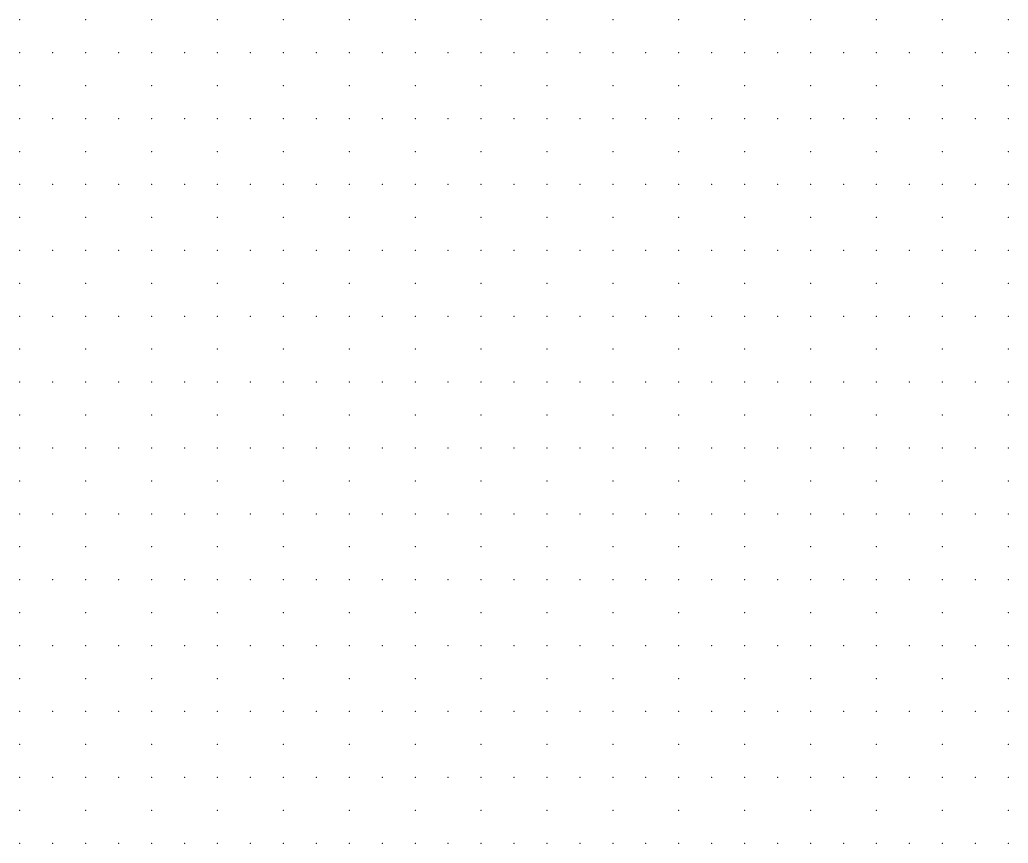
# Model space of a CAD drawing. Header units: metres. Extents: x 6576070.5 to 6576073.6, y 5593346.7 to 5593357.1.
# Drawn here: x 6576072.139 to 6576073.639, y 5593347.969 to 5593349.219 of the extents above; entities that cross this region are included whole.
import ezdxf

# ---------------------------------------------------------------- set-up
doc = ezdxf.new("R2010")
doc.units = ezdxf.units.M
doc.header["$MEASUREMENT"] = 0
doc.layers.add('siatka_5x5cm', color=1, linetype='CONTINUOUS', lineweight=13)

msp = doc.modelspace()

# ---------------------------------------------------------------- linework, layer by layer
at = {"layer": 'siatka_5x5cm'}
for p in [(6576072.1387, 5593349.2187, -0.004), (6576072.2387, 5593349.2187, -0.004), (6576072.3387, 5593349.2187, -0.004), (6576072.4387, 5593349.2187, -0.004), (6576072.5387, 5593349.2187, -0.003), (6576072.6387, 5593349.2187, -0.003), (6576072.7387, 5593349.2187, -0.001), (6576072.8387, 5593349.2187, -0.001), (6576072.9387, 5593349.2187, 0.001), (6576073.0387, 5593349.2187), (6576073.1387, 5593349.2187, 0.001), (6576073.2387, 5593349.2187, 0.002), (6576073.3387, 5593349.2187, 0.001), (6576073.4387, 5593349.2187, 0.002), (6576073.5387, 5593349.2187, 0.001), (6576073.6387, 5593349.2187, 0.002), (6576072.1387, 5593349.1687, -0.004), (6576072.1387, 5593349.1687, -0.004), (6576072.1887, 5593349.1687, -0.004), (6576072.2387, 5593349.1687, -0.003), (6576072.2387, 5593349.1687, -0.003), (6576072.2887, 5593349.1687, -0.003), (6576072.3387, 5593349.1687, -0.002), (6576072.3387, 5593349.1687, -0.002), (6576072.3887, 5593349.1687, -0.003), (6576072.4387, 5593349.1687, -0.004), (6576072.4387, 5593349.1687, -0.004), (6576072.4887, 5593349.1687, -0.003), (6576072.5387, 5593349.1687, -0.003), (6576072.5387, 5593349.1687, -0.003), (6576072.5887, 5593349.1687, -0.003), (6576072.6387, 5593349.1687, -0.002), (6576072.6387, 5593349.1687, -0.002), (6576072.6887, 5593349.1687, -0.002), (6576072.7387, 5593349.1687, -0.001), (6576072.7387, 5593349.1687, -0.001), (6576072.7887, 5593349.1687, -0.001), (6576072.8387, 5593349.1687), (6576072.8387, 5593349.1687), (6576072.8887, 5593349.1687), (6576072.9387, 5593349.1687, 0.001), (6576072.9387, 5593349.1687, 0.001), (6576072.9887, 5593349.1687), (6576073.0387, 5593349.1687), (6576073.0387, 5593349.1687), (6576073.0887, 5593349.1687, 0.001), (6576073.1387, 5593349.1687, 0.001), (6576073.1387, 5593349.1687, 0.001), (6576073.1887, 5593349.1687, 0.002), (6576073.2387, 5593349.1687, 0.002), (6576073.2387, 5593349.1687, 0.002), (6576073.2887, 5593349.1687, 0.002), (6576073.3387, 5593349.1687, 0.002), (6576073.3387, 5593349.1687, 0.002), (6576073.3887, 5593349.1687, 0.002), (6576073.4387, 5593349.1687, 0.003), (6576073.4387, 5593349.1687, 0.003), (6576073.4887, 5593349.1687, 0.002), (6576073.5387, 5593349.1687, 0.001), (6576073.5387, 5593349.1687, 0.001), (6576073.5887, 5593349.1687, 0.002), (6576073.6387, 5593349.1687, 0.003), (6576073.6387, 5593349.1687, 0.003), (6576072.1387, 5593349.1187, -0.004), (6576072.2387, 5593349.1187, -0.002), (6576072.3387, 5593349.1187, -0.003), (6576072.4387, 5593349.1187, -0.004), (6576072.5387, 5593349.1187, -0.003), (6576072.6387, 5593349.1187, -0.002), (6576072.7387, 5593349.1187, -0.002), (6576072.8387, 5593349.1187), (6576072.9387, 5593349.1187, 0.001), (6576073.0387, 5593349.1187), (6576073.1387, 5593349.1187, 0.001), (6576073.2387, 5593349.1187, 0.002), (6576073.3387, 5593349.1187, 0.002), (6576073.4387, 5593349.1187, 0.003), (6576073.5387, 5593349.1187, 0.001), (6576073.6387, 5593349.1187, 0.003), (6576072.1387, 5593349.0687, -0.004), (6576072.1387, 5593349.0687, -0.004), (6576072.1887, 5593349.0687, -0.003), (6576072.2387, 5593349.0687, -0.002), (6576072.2387, 5593349.0687, -0.002), (6576072.2887, 5593349.0687, -0.002), (6576072.3387, 5593349.0687, -0.003), (6576072.3387, 5593349.0687, -0.003), (6576072.3887, 5593349.0687, -0.004), (6576072.4387, 5593349.0687, -0.004), (6576072.4387, 5593349.0687, -0.004), (6576072.4887, 5593349.0687, -0.003), (6576072.5387, 5593349.0687, -0.002), (6576072.5387, 5593349.0687, -0.002), (6576072.5887, 5593349.0687, -0.002), (6576072.6387, 5593349.0687, -0.002), (6576072.6387, 5593349.0687, -0.002), (6576072.6887, 5593349.0687, -0.003), (6576072.7387, 5593349.0687, -0.003), (6576072.7387, 5593349.0687, -0.003), (6576072.7887, 5593349.0687, -0.002), (6576072.8387, 5593349.0687), (6576072.8387, 5593349.0687), (6576072.8887, 5593349.0687), (6576072.9387, 5593349.0687), (6576072.9387, 5593349.0687), (6576072.9887, 5593349.0687), (6576073.0387, 5593349.0687), (6576073.0387, 5593349.0687), (6576073.0887, 5593349.0687), (6576073.1387, 5593349.0687), (6576073.1387, 5593349.0687), (6576073.1887, 5593349.0687, 0.001), (6576073.2387, 5593349.0687, 0.002), (6576073.2387, 5593349.0687, 0.002), (6576073.2887, 5593349.0687, 0.002), (6576073.3387, 5593349.0687, 0.002), (6576073.3387, 5593349.0687, 0.002), (6576073.3887, 5593349.0687, 0.003), (6576073.4387, 5593349.0687, 0.003), (6576073.4387, 5593349.0687, 0.003), (6576073.4887, 5593349.0687, 0.002), (6576073.5387, 5593349.0687, 0.002), (6576073.5387, 5593349.0687, 0.002), (6576073.5887, 5593349.0687, 0.002), (6576073.6387, 5593349.0687, 0.002), (6576073.6387, 5593349.0687, 0.002), (6576072.1387, 5593349.0187, -0.003), (6576072.2387, 5593349.0187, -0.002), (6576072.3387, 5593349.0187, -0.003), (6576072.4387, 5593349.0187, -0.003), (6576072.5387, 5593349.0187, -0.003), (6576072.6387, 5593349.0187, -0.002), (6576072.7387, 5593349.0187, -0.002), (6576072.8387, 5593349.0187), (6576072.9387, 5593349.0187, 0.001), (6576073.0387, 5593349.0187, 0.001), (6576073.1387, 5593349.0187), (6576073.2387, 5593349.0187, 0.002), (6576073.3387, 5593349.0187, 0.002), (6576073.4387, 5593349.0187, 0.003), (6576073.5387, 5593349.0187, 0.001), (6576073.6387, 5593349.0187, 0.002), (6576072.1387, 5593348.9687, -0.002), (6576072.1387, 5593348.9687, -0.002), (6576072.1887, 5593348.9687, -0.002), (6576072.2387, 5593348.9687, -0.002), (6576072.2387, 5593348.9687, -0.002), (6576072.2887, 5593348.9687, -0.003), (6576072.3387, 5593348.9687, -0.004), (6576072.3387, 5593348.9687, -0.004), (6576072.3887, 5593348.9687, -0.003), (6576072.4387, 5593348.9687, -0.002), (6576072.4387, 5593348.9687, -0.002), (6576072.4887, 5593348.9687, -0.003), (6576072.5387, 5593348.9687, -0.003), (6576072.5387, 5593348.9687, -0.003), (6576072.5887, 5593348.9687, -0.002), (6576072.6387, 5593348.9687, -0.002), (6576072.6387, 5593348.9687, -0.002), (6576072.6887, 5593348.9687, -0.001), (6576072.7387, 5593348.9687, -0.001), (6576072.7387, 5593348.9687, -0.001), (6576072.7887, 5593348.9687), (6576072.8387, 5593348.9687), (6576072.8387, 5593348.9687), (6576072.8887, 5593348.9687), (6576072.9387, 5593348.9687, 0.001), (6576072.9387, 5593348.9687, 0.001), (6576072.9887, 5593348.9687, 0.001), (6576073.0387, 5593348.9687, 0.002), (6576073.0387, 5593348.9687, 0.002), (6576073.0887, 5593348.9687, 0.001), (6576073.1387, 5593348.9687), (6576073.1387, 5593348.9687), (6576073.1887, 5593348.9687, 0.002), (6576073.2387, 5593348.9687, 0.003), (6576073.2387, 5593348.9687, 0.003), (6576073.2887, 5593348.9687, 0.002), (6576073.3387, 5593348.9687, 0.002), (6576073.3387, 5593348.9687, 0.002), (6576073.3887, 5593348.9687, 0.003), (6576073.4387, 5593348.9687, 0.004), (6576073.4387, 5593348.9687, 0.004), (6576073.4887, 5593348.9687, 0.002), (6576073.5387, 5593348.9687, 0.001), (6576073.5387, 5593348.9687, 0.001), (6576073.5887, 5593348.9687, 0.002), (6576073.6387, 5593348.9687, 0.002), (6576073.6387, 5593348.9687, 0.002), (6576072.1387, 5593348.9187, -0.003), (6576072.2387, 5593348.9187, -0.003), (6576072.3387, 5593348.9187, -0.004), (6576072.4387, 5593348.9187, -0.003), (6576072.5387, 5593348.9187, -0.003), (6576072.6387, 5593348.9187, -0.002), (6576072.7387, 5593348.9187, -0.001), (6576072.8387, 5593348.9187, -0.001), (6576072.9387, 5593348.9187), (6576073.0387, 5593348.9187, 0.001), (6576073.1387, 5593348.9187, 0.001), (6576073.2387, 5593348.9187, 0.002), (6576073.3387, 5593348.9187, 0.002), (6576073.4387, 5593348.9187, 0.003), (6576073.5387, 5593348.9187, 0.001), (6576073.6387, 5593348.9187, 0.002), (6576072.1387, 5593348.8687, -0.004), (6576072.1387, 5593348.8687, -0.004), (6576072.1887, 5593348.8687, -0.004), (6576072.2387, 5593348.8687, -0.003), (6576072.2387, 5593348.8687, -0.003), (6576072.2887, 5593348.8687, -0.004), (6576072.3387, 5593348.8687, -0.004), (6576072.3387, 5593348.8687, -0.004), (6576072.3887, 5593348.8687, -0.004), (6576072.4387, 5593348.8687, -0.003), (6576072.4387, 5593348.8687, -0.003), (6576072.4887, 5593348.8687, -0.003), (6576072.5387, 5593348.8687, -0.002), (6576072.5387, 5593348.8687, -0.002), (6576072.5887, 5593348.8687, -0.002), (6576072.6387, 5593348.8687, -0.002), (6576072.6387, 5593348.8687, -0.002), (6576072.6887, 5593348.8687, -0.002), (6576072.7387, 5593348.8687, -0.001), (6576072.7387, 5593348.8687, -0.001), (6576072.7887, 5593348.8687, -0.001), (6576072.8387, 5593348.8687, -0.001), (6576072.8387, 5593348.8687, -0.001), (6576072.8887, 5593348.8687, -0.001), (6576072.9387, 5593348.8687), (6576072.9387, 5593348.8687), (6576072.9887, 5593348.8687), (6576073.0387, 5593348.8687), (6576073.0387, 5593348.8687), (6576073.0887, 5593348.8687), (6576073.1387, 5593348.8687, 0.001), (6576073.1387, 5593348.8687, 0.001), (6576073.1887, 5593348.8687, 0.001), (6576073.2387, 5593348.8687, 0.001), (6576073.2387, 5593348.8687, 0.001), (6576073.2887, 5593348.8687, 0.001), (6576073.3387, 5593348.8687, 0.002), (6576073.3387, 5593348.8687, 0.002), (6576073.3887, 5593348.8687, 0.002), (6576073.4387, 5593348.8687, 0.002), (6576073.4387, 5593348.8687, 0.002), (6576073.4887, 5593348.8687, 0.002), (6576073.5387, 5593348.8687, 0.002), (6576073.5387, 5593348.8687, 0.002), (6576073.5887, 5593348.8687, 0.002), (6576073.6387, 5593348.8687, 0.001), (6576073.6387, 5593348.8687, 0.001), (6576072.1387, 5593348.8187, -0.004), (6576072.2387, 5593348.8187, -0.004), (6576072.3387, 5593348.8187, -0.004), (6576072.4387, 5593348.8187, -0.003), (6576072.5387, 5593348.8187, -0.002), (6576072.6387, 5593348.8187, -0.002), (6576072.7387, 5593348.8187, -0.002), (6576072.8387, 5593348.8187, -0.001), (6576072.9387, 5593348.8187), (6576073.0387, 5593348.8187), (6576073.1387, 5593348.8187, 0.001), (6576073.2387, 5593348.8187, 0.001), (6576073.3387, 5593348.8187, 0.002), (6576073.4387, 5593348.8187, 0.002), (6576073.5387, 5593348.8187, 0.002), (6576073.6387, 5593348.8187, 0.002), (6576072.1387, 5593348.7687, -0.003), (6576072.1387, 5593348.7687, -0.003), (6576072.1887, 5593348.7687, -0.004), (6576072.2387, 5593348.7687, -0.004), (6576072.2387, 5593348.7687, -0.004), (6576072.2887, 5593348.7687, -0.004), (6576072.3387, 5593348.7687, -0.004), (6576072.3387, 5593348.7687, -0.004), (6576072.3887, 5593348.7687, -0.004), (6576072.4387, 5593348.7687, -0.004), (6576072.4387, 5593348.7687, -0.004), (6576072.4887, 5593348.7687, -0.003), (6576072.5387, 5593348.7687, -0.002), (6576072.5387, 5593348.7687, -0.002), (6576072.5887, 5593348.7687, -0.002), (6576072.6387, 5593348.7687, -0.002), (6576072.6387, 5593348.7687, -0.002), (6576072.6887, 5593348.7687, -0.002), (6576072.7387, 5593348.7687, -0.002), (6576072.7387, 5593348.7687, -0.002), (6576072.7887, 5593348.7687, -0.001), (6576072.8387, 5593348.7687), (6576072.8387, 5593348.7687), (6576072.8887, 5593348.7687, -0.001), (6576072.9387, 5593348.7687, -0.001), (6576072.9387, 5593348.7687, -0.001), (6576072.9887, 5593348.7687), (6576073.0387, 5593348.7687, 0.001), (6576073.0387, 5593348.7687, 0.001), (6576073.0887, 5593348.7687, 0.001), (6576073.1387, 5593348.7687, 0.001), (6576073.1387, 5593348.7687, 0.001), (6576073.1887, 5593348.7687, 0.001), (6576073.2387, 5593348.7687, 0.001), (6576073.2387, 5593348.7687, 0.001), (6576073.2887, 5593348.7687, 0.001), (6576073.3387, 5593348.7687, 0.002), (6576073.3387, 5593348.7687, 0.002), (6576073.3887, 5593348.7687, 0.002), (6576073.4387, 5593348.7687, 0.002), (6576073.4387, 5593348.7687, 0.002), (6576073.4887, 5593348.7687, 0.002), (6576073.5387, 5593348.7687, 0.001), (6576073.5387, 5593348.7687, 0.001), (6576073.5887, 5593348.7687, 0.002), (6576073.6387, 5593348.7687, 0.002), (6576073.6387, 5593348.7687, 0.002), (6576072.1387, 5593348.7187, -0.004), (6576072.2387, 5593348.7187, -0.004), (6576072.3387, 5593348.7187, -0.004), (6576072.4387, 5593348.7187, -0.004), (6576072.5387, 5593348.7187, -0.002), (6576072.6387, 5593348.7187, -0.001), (6576072.7387, 5593348.7187, -0.002), (6576072.8387, 5593348.7187), (6576072.9387, 5593348.7187), (6576073.0387, 5593348.7187), (6576073.1387, 5593348.7187, 0.001), (6576073.2387, 5593348.7187, 0.001), (6576073.3387, 5593348.7187, 0.002), (6576073.4387, 5593348.7187, 0.002), (6576073.5387, 5593348.7187, 0.002), (6576073.6387, 5593348.7187, 0.002), (6576072.1387, 5593348.6687, -0.005), (6576072.1387, 5593348.6687, -0.005), (6576072.1887, 5593348.6687, -0.004), (6576072.2387, 5593348.6687, -0.003), (6576072.2387, 5593348.6687, -0.003), (6576072.2887, 5593348.6687, -0.003), (6576072.3387, 5593348.6687, -0.003), (6576072.3387, 5593348.6687, -0.003), (6576072.3887, 5593348.6687, -0.004), (6576072.4387, 5593348.6687, -0.004), (6576072.4387, 5593348.6687, -0.004), (6576072.4887, 5593348.6687, -0.003), (6576072.5387, 5593348.6687, -0.002), (6576072.5387, 5593348.6687, -0.002), (6576072.5887, 5593348.6687, -0.002), (6576072.6387, 5593348.6687, -0.001), (6576072.6387, 5593348.6687, -0.001), (6576072.6887, 5593348.6687, -0.002), (6576072.7387, 5593348.6687, -0.003), (6576072.7387, 5593348.6687, -0.003), (6576072.7887, 5593348.6687, -0.002), (6576072.8387, 5593348.6687, -0.001), (6576072.8387, 5593348.6687, -0.001), (6576072.8887, 5593348.6687), (6576072.9387, 5593348.6687, 0.001), (6576072.9387, 5593348.6687, 0.001), (6576072.9887, 5593348.6687, 0.001), (6576073.0387, 5593348.6687), (6576073.0387, 5593348.6687), (6576073.0887, 5593348.6687, 0.001), (6576073.1387, 5593348.6687, 0.002), (6576073.1387, 5593348.6687, 0.002), (6576073.1887, 5593348.6687, 0.001), (6576073.2387, 5593348.6687), (6576073.2387, 5593348.6687), (6576073.2887, 5593348.6687, 0.001), (6576073.3387, 5593348.6687, 0.002), (6576073.3387, 5593348.6687, 0.002), (6576073.3887, 5593348.6687, 0.002), (6576073.4387, 5593348.6687, 0.002), (6576073.4387, 5593348.6687, 0.002), (6576073.4887, 5593348.6687, 0.002), (6576073.5387, 5593348.6687, 0.002), (6576073.5387, 5593348.6687, 0.002), (6576073.5887, 5593348.6687, 0.002), (6576073.6387, 5593348.6687, 0.002), (6576073.6387, 5593348.6687, 0.002), (6576072.1387, 5593348.6187, -0.005), (6576072.2387, 5593348.6187, -0.004), (6576072.3387, 5593348.6187, -0.003), (6576072.4387, 5593348.6187, -0.004), (6576072.5387, 5593348.6187, -0.003), (6576072.6387, 5593348.6187, -0.001), (6576072.7387, 5593348.6187, -0.002), (6576072.8387, 5593348.6187), (6576072.9387, 5593348.6187), (6576073.0387, 5593348.6187, 0.001), (6576073.1387, 5593348.6187, 0.001), (6576073.2387, 5593348.6187, 0.001), (6576073.3387, 5593348.6187, 0.002), (6576073.4387, 5593348.6187, 0.002), (6576073.5387, 5593348.6187, 0.003), (6576073.6387, 5593348.6187, 0.002), (6576072.1387, 5593348.5687, -0.004), (6576072.1387, 5593348.5687, -0.004), (6576072.1887, 5593348.5687, -0.005), (6576072.2387, 5593348.5687, -0.005), (6576072.2387, 5593348.5687, -0.005), (6576072.2887, 5593348.5687, -0.004), (6576072.3387, 5593348.5687, -0.003), (6576072.3387, 5593348.5687, -0.003), (6576072.3887, 5593348.5687, -0.003), (6576072.4387, 5593348.5687, -0.003), (6576072.4387, 5593348.5687, -0.003), (6576072.4887, 5593348.5687, -0.003), (6576072.5387, 5593348.5687, -0.003), (6576072.5387, 5593348.5687, -0.003), (6576072.5887, 5593348.5687, -0.002), (6576072.6387, 5593348.5687, -0.001), (6576072.6387, 5593348.5687, -0.001), (6576072.6887, 5593348.5687, -0.001), (6576072.7387, 5593348.5687, -0.002), (6576072.7387, 5593348.5687, -0.002), (6576072.7887, 5593348.5687, -0.001), (6576072.8387, 5593348.5687), (6576072.8387, 5593348.5687), (6576072.8887, 5593348.5687), (6576072.9387, 5593348.5687), (6576072.9387, 5593348.5687), (6576072.9887, 5593348.5687, 0.001), (6576073.0387, 5593348.5687, 0.002), (6576073.0387, 5593348.5687, 0.002), (6576073.0887, 5593348.5687, 0.001), (6576073.1387, 5593348.5687, 0.001), (6576073.1387, 5593348.5687, 0.001), (6576073.1887, 5593348.5687, 0.001), (6576073.2387, 5593348.5687, 0.001), (6576073.2387, 5593348.5687, 0.001), (6576073.2887, 5593348.5687, 0.002), (6576073.3387, 5593348.5687, 0.003), (6576073.3387, 5593348.5687, 0.003), (6576073.3887, 5593348.5687, 0.003), (6576073.4387, 5593348.5687, 0.003), (6576073.4387, 5593348.5687, 0.003), (6576073.4887, 5593348.5687, 0.003), (6576073.5387, 5593348.5687, 0.003), (6576073.5387, 5593348.5687, 0.003), (6576073.5887, 5593348.5687, 0.003), (6576073.6387, 5593348.5687, 0.003), (6576073.6387, 5593348.5687, 0.003), (6576072.1387, 5593348.5187, -0.004), (6576072.2387, 5593348.5187, -0.004), (6576072.3387, 5593348.5187, -0.003), (6576072.4387, 5593348.5187, -0.003), (6576072.5387, 5593348.5187, -0.003), (6576072.6387, 5593348.5187, -0.001), (6576072.7387, 5593348.5187, -0.002), (6576072.8387, 5593348.5187), (6576072.9387, 5593348.5187), (6576073.0387, 5593348.5187, 0.002), (6576073.1387, 5593348.5187, 0.001), (6576073.2387, 5593348.5187, 0.001), (6576073.3387, 5593348.5187, 0.003), (6576073.4387, 5593348.5187, 0.002), (6576073.5387, 5593348.5187, 0.003), (6576073.6387, 5593348.5187, 0.003), (6576072.1387, 5593348.4687, -0.004), (6576072.1387, 5593348.4687, -0.004), (6576072.1887, 5593348.4687, -0.004), (6576072.2387, 5593348.4687, -0.003), (6576072.2387, 5593348.4687, -0.003), (6576072.2887, 5593348.4687, -0.003), (6576072.3387, 5593348.4687, -0.002), (6576072.3387, 5593348.4687, -0.002), (6576072.3887, 5593348.4687, -0.002), (6576072.4387, 5593348.4687, -0.003), (6576072.4387, 5593348.4687, -0.003), (6576072.4887, 5593348.4687, -0.002), (6576072.5387, 5593348.4687, -0.002), (6576072.5387, 5593348.4687, -0.002), (6576072.5887, 5593348.4687, -0.002), (6576072.6387, 5593348.4687, -0.002), (6576072.6387, 5593348.4687, -0.002), (6576072.6887, 5593348.4687, -0.002), (6576072.7387, 5593348.4687, -0.002), (6576072.7387, 5593348.4687, -0.002), (6576072.7887, 5593348.4687, -0.001), (6576072.8387, 5593348.4687, -0.001), (6576072.8387, 5593348.4687, -0.001), (6576072.8887, 5593348.4687), (6576072.9387, 5593348.4687), (6576072.9387, 5593348.4687), (6576072.9887, 5593348.4687), (6576073.0387, 5593348.4687, 0.001), (6576073.0387, 5593348.4687, 0.001), (6576073.0887, 5593348.4687, 0.002), (6576073.1387, 5593348.4687, 0.002), (6576073.1387, 5593348.4687, 0.002), (6576073.1887, 5593348.4687, 0.002), (6576073.2387, 5593348.4687, 0.002), (6576073.2387, 5593348.4687, 0.002), (6576073.2887, 5593348.4687, 0.002), (6576073.3387, 5593348.4687, 0.003), (6576073.3387, 5593348.4687, 0.003), (6576073.3887, 5593348.4687, 0.003), (6576073.4387, 5593348.4687, 0.002), (6576073.4387, 5593348.4687, 0.002), (6576073.4887, 5593348.4687, 0.003), (6576073.5387, 5593348.4687, 0.003), (6576073.5387, 5593348.4687, 0.003), (6576073.5887, 5593348.4687, 0.003), (6576073.6387, 5593348.4687, 0.002), (6576073.6387, 5593348.4687, 0.002), (6576072.1387, 5593348.4187, -0.004), (6576072.2387, 5593348.4187, -0.003), (6576072.3387, 5593348.4187, -0.003), (6576072.4387, 5593348.4187, -0.003), (6576072.5387, 5593348.4187, -0.002), (6576072.6387, 5593348.4187, -0.002), (6576072.7387, 5593348.4187, -0.001), (6576072.8387, 5593348.4187), (6576072.9387, 5593348.4187), (6576073.0387, 5593348.4187, 0.002), (6576073.1387, 5593348.4187, 0.002), (6576073.2387, 5593348.4187, 0.001), (6576073.3387, 5593348.4187, 0.003), (6576073.4387, 5593348.4187, 0.003), (6576073.5387, 5593348.4187, 0.002), (6576073.6387, 5593348.4187, 0.002), (6576072.1387, 5593348.3687, -0.003), (6576072.1387, 5593348.3687, -0.003), (6576072.1887, 5593348.3687, -0.003), (6576072.2387, 5593348.3687, -0.003), (6576072.2387, 5593348.3687, -0.003), (6576072.2887, 5593348.3687, -0.003), (6576072.3387, 5593348.3687, -0.003), (6576072.3387, 5593348.3687, -0.003), (6576072.3887, 5593348.3687, -0.003), (6576072.4387, 5593348.3687, -0.003), (6576072.4387, 5593348.3687, -0.003), (6576072.4887, 5593348.3687, -0.002), (6576072.5387, 5593348.3687, -0.002), (6576072.5387, 5593348.3687, -0.002), (6576072.5887, 5593348.3687, -0.002), (6576072.6387, 5593348.3687, -0.001), (6576072.6387, 5593348.3687, -0.001), (6576072.6887, 5593348.3687, -0.001), (6576072.7387, 5593348.3687), (6576072.7387, 5593348.3687), (6576072.7887, 5593348.3687), (6576072.8387, 5593348.3687), (6576072.8387, 5593348.3687), (6576072.8887, 5593348.3687), (6576072.9387, 5593348.3687, 0.001), (6576072.9387, 5593348.3687, 0.001), (6576072.9887, 5593348.3687, 0.001), (6576073.0387, 5593348.3687, 0.002), (6576073.0387, 5593348.3687, 0.002), (6576073.0887, 5593348.3687, 0.001), (6576073.1387, 5593348.3687, 0.001), (6576073.1387, 5593348.3687, 0.001), (6576073.1887, 5593348.3687, 0.001), (6576073.2387, 5593348.3687, 0.001), (6576073.2387, 5593348.3687, 0.001), (6576073.2887, 5593348.3687, 0.002), (6576073.3387, 5593348.3687, 0.002), (6576073.3387, 5593348.3687, 0.002), (6576073.3887, 5593348.3687, 0.003), (6576073.4387, 5593348.3687, 0.003), (6576073.4387, 5593348.3687, 0.003), (6576073.4887, 5593348.3687, 0.003), (6576073.5387, 5593348.3687, 0.002), (6576073.5387, 5593348.3687, 0.002), (6576073.5887, 5593348.3687, 0.002), (6576073.6387, 5593348.3687, 0.002), (6576073.6387, 5593348.3687, 0.002), (6576072.1387, 5593348.3187, -0.003), (6576072.2387, 5593348.3187, -0.003), (6576072.3387, 5593348.3187, -0.002), (6576072.4387, 5593348.3187, -0.003), (6576072.5387, 5593348.3187, -0.002), (6576072.6387, 5593348.3187, -0.002), (6576072.7387, 5593348.3187, -0.001), (6576072.8387, 5593348.3187, -0.001), (6576072.9387, 5593348.3187, 0.001), (6576073.0387, 5593348.3187, 0.002), (6576073.1387, 5593348.3187, 0.001), (6576073.2387, 5593348.3187, 0.001), (6576073.3387, 5593348.3187, 0.002), (6576073.4387, 5593348.3187, 0.003), (6576073.5387, 5593348.3187, 0.002), (6576073.6387, 5593348.3187, 0.002), (6576072.1387, 5593348.2687, -0.003), (6576072.1387, 5593348.2687, -0.003), (6576072.1887, 5593348.2687, -0.003), (6576072.2387, 5593348.2687, -0.003), (6576072.2387, 5593348.2687, -0.003), (6576072.2887, 5593348.2687, -0.002), (6576072.3387, 5593348.2687, -0.002), (6576072.3387, 5593348.2687, -0.002), (6576072.3887, 5593348.2687, -0.002), (6576072.4387, 5593348.2687, -0.003), (6576072.4387, 5593348.2687, -0.003), (6576072.4887, 5593348.2687, -0.002), (6576072.5387, 5593348.2687, -0.002), (6576072.5387, 5593348.2687, -0.002), (6576072.5887, 5593348.2687, -0.002), (6576072.6387, 5593348.2687, -0.002), (6576072.6387, 5593348.2687, -0.002), (6576072.6887, 5593348.2687, -0.002), (6576072.7387, 5593348.2687, -0.001), (6576072.7387, 5593348.2687, -0.001), (6576072.7887, 5593348.2687, -0.001), (6576072.8387, 5593348.2687, -0.001), (6576072.8387, 5593348.2687, -0.001), (6576072.8887, 5593348.2687), (6576072.9387, 5593348.2687, 0.001), (6576072.9387, 5593348.2687, 0.001), (6576072.9887, 5593348.2687, 0.001), (6576073.0387, 5593348.2687, 0.001), (6576073.0387, 5593348.2687, 0.001), (6576073.0887, 5593348.2687, 0.002), (6576073.1387, 5593348.2687, 0.002), (6576073.1387, 5593348.2687, 0.002), (6576073.1887, 5593348.2687, 0.002), (6576073.2387, 5593348.2687, 0.002), (6576073.2387, 5593348.2687, 0.002), (6576073.2887, 5593348.2687, 0.002), (6576073.3387, 5593348.2687, 0.002), (6576073.3387, 5593348.2687, 0.002), (6576073.3887, 5593348.2687, 0.002), (6576073.4387, 5593348.2687, 0.002), (6576073.4387, 5593348.2687, 0.002), (6576073.4887, 5593348.2687, 0.002), (6576073.5387, 5593348.2687, 0.002), (6576073.5387, 5593348.2687, 0.002), (6576073.5887, 5593348.2687, 0.002), (6576073.6387, 5593348.2687, 0.002), (6576073.6387, 5593348.2687, 0.002), (6576072.1387, 5593348.2187, -0.004), (6576072.2387, 5593348.2187, -0.003), (6576072.3387, 5593348.2187, -0.003), (6576072.4387, 5593348.2187, -0.003), (6576072.5387, 5593348.2187, -0.002), (6576072.6387, 5593348.2187, -0.001), (6576072.7387, 5593348.2187, -0.001), (6576072.8387, 5593348.2187), (6576072.9387, 5593348.2187), (6576073.0387, 5593348.2187, 0.001), (6576073.1387, 5593348.2187, 0.002), (6576073.2387, 5593348.2187, 0.001), (6576073.3387, 5593348.2187, 0.002), (6576073.4387, 5593348.2187, 0.001), (6576073.5387, 5593348.2187, 0.002), (6576073.6387, 5593348.2187, 0.002), (6576072.1387, 5593348.1687, -0.005), (6576072.1387, 5593348.1687, -0.005), (6576072.1887, 5593348.1687, -0.004), (6576072.2387, 5593348.1687, -0.003), (6576072.2387, 5593348.1687, -0.003), (6576072.2887, 5593348.1687, -0.004), (6576072.3387, 5593348.1687, -0.004), (6576072.3387, 5593348.1687, -0.004), (6576072.3887, 5593348.1687, -0.004), (6576072.4387, 5593348.1687, -0.003), (6576072.4387, 5593348.1687, -0.003), (6576072.4887, 5593348.1687, -0.003), (6576072.5387, 5593348.1687, -0.003), (6576072.5387, 5593348.1687, -0.003), (6576072.5887, 5593348.1687, -0.002), (6576072.6387, 5593348.1687, -0.001), (6576072.6387, 5593348.1687, -0.001), (6576072.6887, 5593348.1687, -0.001), (6576072.7387, 5593348.1687, -0.001), (6576072.7387, 5593348.1687, -0.001), (6576072.7887, 5593348.1687), (6576072.8387, 5593348.1687), (6576072.8387, 5593348.1687), (6576072.8887, 5593348.1687), (6576072.9387, 5593348.1687), (6576072.9387, 5593348.1687), (6576072.9887, 5593348.1687), (6576073.0387, 5593348.1687, 0.001), (6576073.0387, 5593348.1687, 0.001), (6576073.0887, 5593348.1687, 0.001), (6576073.1387, 5593348.1687, 0.002), (6576073.1387, 5593348.1687, 0.002), (6576073.1887, 5593348.1687, 0.001), (6576073.2387, 5593348.1687), (6576073.2387, 5593348.1687), (6576073.2887, 5593348.1687, 0.001), (6576073.3387, 5593348.1687, 0.002), (6576073.3387, 5593348.1687, 0.002), (6576073.3887, 5593348.1687, 0.001), (6576073.4387, 5593348.1687), (6576073.4387, 5593348.1687), (6576073.4887, 5593348.1687, 0.001), (6576073.5387, 5593348.1687, 0.002), (6576073.5387, 5593348.1687, 0.002), (6576073.5887, 5593348.1687, 0.002), (6576073.6387, 5593348.1687, 0.002), (6576073.6387, 5593348.1687, 0.002), (6576072.1387, 5593348.1187, -0.004), (6576072.2387, 5593348.1187, -0.004), (6576072.3387, 5593348.1187, -0.003), (6576072.4387, 5593348.1187, -0.003), (6576072.5387, 5593348.1187, -0.003), (6576072.6387, 5593348.1187, -0.002), (6576072.7387, 5593348.1187, -0.001), (6576072.8387, 5593348.1187, 0.001), (6576072.9387, 5593348.1187), (6576073.0387, 5593348.1187, 0.001), (6576073.1387, 5593348.1187, 0.001), (6576073.2387, 5593348.1187, 0.001), (6576073.3387, 5593348.1187, 0.002), (6576073.4387, 5593348.1187, 0.002), (6576073.5387, 5593348.1187, 0.003), (6576073.6387, 5593348.1187, 0.002), (6576072.1387, 5593348.0687, -0.003), (6576072.1387, 5593348.0687, -0.003), (6576072.1887, 5593348.0687, -0.004), (6576072.2387, 5593348.0687, -0.005), (6576072.2387, 5593348.0687, -0.005), (6576072.2887, 5593348.0687, -0.003), (6576072.3387, 5593348.0687, -0.001), (6576072.3387, 5593348.0687, -0.001), (6576072.3887, 5593348.0687, -0.002), (6576072.4387, 5593348.0687, -0.003), (6576072.4387, 5593348.0687, -0.003), (6576072.4887, 5593348.0687, -0.003), (6576072.5387, 5593348.0687, -0.003), (6576072.5387, 5593348.0687, -0.003), (6576072.5887, 5593348.0687, -0.003), (6576072.6387, 5593348.0687, -0.002), (6576072.6387, 5593348.0687, -0.002), (6576072.6887, 5593348.0687, -0.001), (6576072.7387, 5593348.0687, -0.001), (6576072.7387, 5593348.0687, -0.001), (6576072.7887, 5593348.0687), (6576072.8387, 5593348.0687, 0.001), (6576072.8387, 5593348.0687, 0.001), (6576072.8887, 5593348.0687, 0.001), (6576072.9387, 5593348.0687), (6576072.9387, 5593348.0687), (6576072.9887, 5593348.0687, 0.001), (6576073.0387, 5593348.0687, 0.002), (6576073.0387, 5593348.0687, 0.002), (6576073.0887, 5593348.0687, 0.001), (6576073.1387, 5593348.0687, 0.001), (6576073.1387, 5593348.0687, 0.001), (6576073.1887, 5593348.0687, 0.001), (6576073.2387, 5593348.0687, 0.001), (6576073.2387, 5593348.0687, 0.001), (6576073.2887, 5593348.0687, 0.001), (6576073.3387, 5593348.0687, 0.001), (6576073.3387, 5593348.0687, 0.001), (6576073.3887, 5593348.0687, 0.002), (6576073.4387, 5593348.0687, 0.003), (6576073.4387, 5593348.0687, 0.003), (6576073.4887, 5593348.0687, 0.003), (6576073.5387, 5593348.0687, 0.003), (6576073.5387, 5593348.0687, 0.003), (6576073.5887, 5593348.0687, 0.003), (6576073.6387, 5593348.0687, 0.002), (6576073.6387, 5593348.0687, 0.002), (6576072.1387, 5593348.0187, -0.004), (6576072.2387, 5593348.0187, -0.004), (6576072.3387, 5593348.0187, -0.002), (6576072.4387, 5593348.0187, -0.003), (6576072.5387, 5593348.0187, -0.003), (6576072.6387, 5593348.0187, -0.002), (6576072.7387, 5593348.0187, -0.001), (6576072.8387, 5593348.0187), (6576072.9387, 5593348.0187), (6576073.0387, 5593348.0187, 0.002), (6576073.1387, 5593348.0187, 0.001), (6576073.2387, 5593348.0187, 0.002), (6576073.3387, 5593348.0187, 0.002), (6576073.4387, 5593348.0187, 0.003), (6576073.5387, 5593348.0187, 0.002), (6576073.6387, 5593348.0187, 0.002), (6576072.1387, 5593347.9687, -0.004), (6576072.1387, 5593347.9687, -0.004), (6576072.1887, 5593347.9687, -0.004), (6576072.2387, 5593347.9687, -0.004), (6576072.2387, 5593347.9687, -0.004), (6576072.2887, 5593347.9687, -0.003), (6576072.3387, 5593347.9687, -0.002), (6576072.3387, 5593347.9687, -0.002), (6576072.3887, 5593347.9687, -0.003), (6576072.4387, 5593347.9687, -0.003), (6576072.4387, 5593347.9687, -0.003), (6576072.4887, 5593347.9687, -0.003), (6576072.5387, 5593347.9687, -0.003), (6576072.5387, 5593347.9687, -0.003), (6576072.5887, 5593347.9687, -0.003), (6576072.6387, 5593347.9687, -0.002), (6576072.6387, 5593347.9687, -0.002), (6576072.6887, 5593347.9687, -0.002), (6576072.7387, 5593347.9687, -0.001), (6576072.7387, 5593347.9687, -0.001), (6576072.7887, 5593347.9687, -0.001), (6576072.8387, 5593347.9687), (6576072.8387, 5593347.9687), (6576072.8887, 5593347.9687), (6576072.9387, 5593347.9687), (6576072.9387, 5593347.9687), (6576072.9887, 5593347.9687, 0.001), (6576073.0387, 5593347.9687, 0.002), (6576073.0387, 5593347.9687, 0.002), (6576073.0887, 5593347.9687, 0.002), (6576073.1387, 5593347.9687, 0.002), (6576073.1387, 5593347.9687, 0.002), (6576073.1887, 5593347.9687, 0.002), (6576073.2387, 5593347.9687, 0.002), (6576073.2387, 5593347.9687, 0.002), (6576073.2887, 5593347.9687, 0.002), (6576073.3387, 5593347.9687, 0.003), (6576073.3387, 5593347.9687, 0.003), (6576073.3887, 5593347.9687, 0.003), (6576073.4387, 5593347.9687, 0.003), (6576073.4387, 5593347.9687, 0.003), (6576073.4887, 5593347.9687, 0.002), (6576073.5387, 5593347.9687, 0.001), (6576073.5387, 5593347.9687, 0.001), (6576073.5887, 5593347.9687, 0.002), (6576073.6387, 5593347.9687, 0.002), (6576073.6387, 5593347.9687, 0.002)]:
    msp.add_point(p, dxfattribs=at)

doc.saveas('drawing.dxf')
